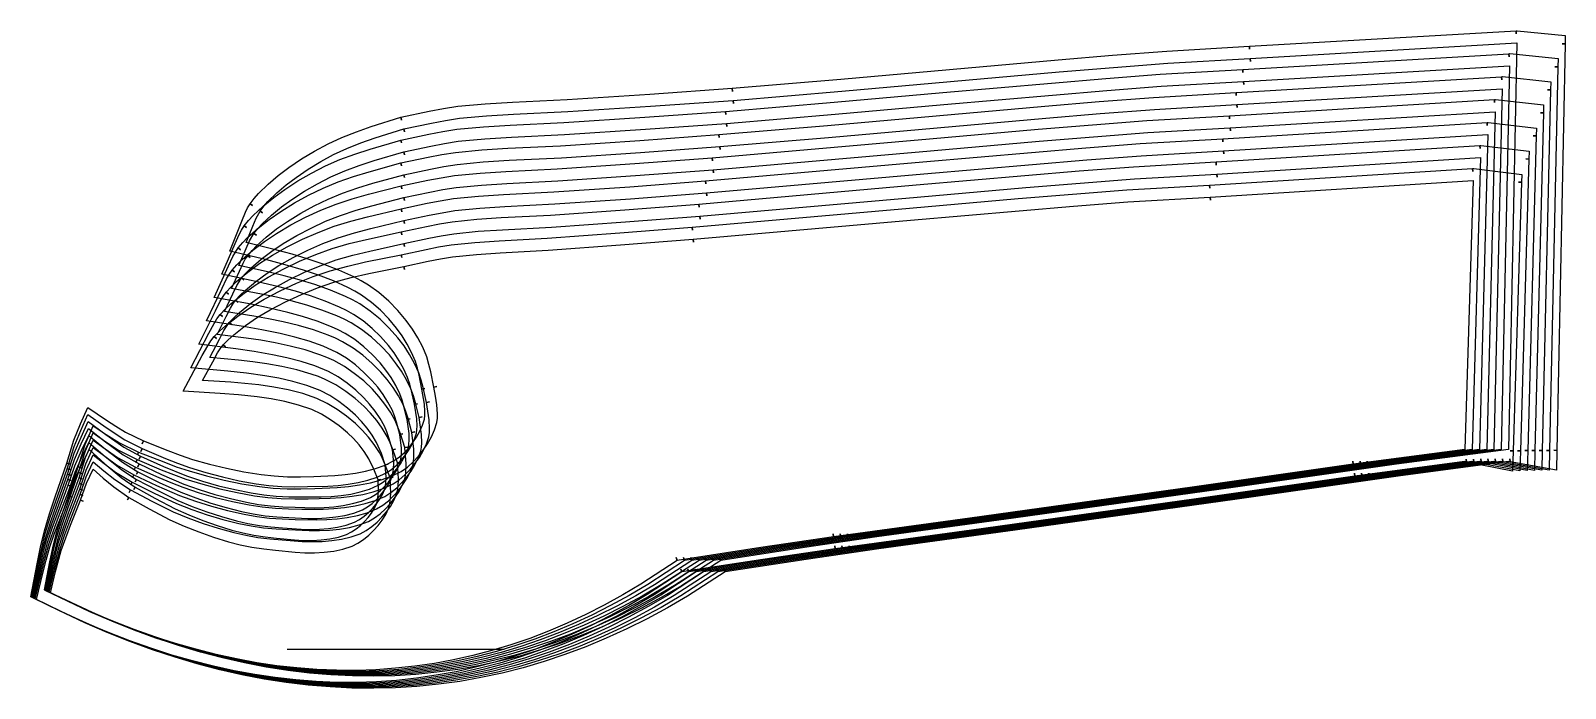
# Model space of a CAD drawing. Header units: inches. Extents: x 0 to 50, y 0 to 21.4.
import ezdxf

# ---------------------------------------------------------------- set-up
doc = ezdxf.new("R2010")
doc.units = ezdxf.units.IN

msp = doc.modelspace()

# ---------------------------------------------------------------- linework, layer by layer
at = {"layer": 'T001L001'}
for points in [[(0, 2.983), (0.209, 4.059), (0.321, 4.595), (0.448, 5.127), (0.615, 5.683), (0.797, 6.235), (1.177, 7.333), (1.27, 7.302), (1.177, 7.333), (1.406, 8.081), (1.626, 8.616), (1.859, 9.146), (2.468, 8.737), (2.775, 8.536), (3.088, 8.346), (3.673, 8.058), (3.633, 7.968), (3.673, 8.058), (4.468, 7.745), (4.868, 7.596), (5.273, 7.459), (5.824, 7.303), (6.38, 7.168), (6.941, 7.056), (7.506, 6.966), (7.934, 6.919), (8.363, 6.892), (8.792, 6.89), (9.222, 6.905), (9.906, 6.934), (10.246, 6.965), (10.584, 7.012), (10.912, 7.076), (11.234, 7.163), (11.547, 7.275), (11.845, 7.419), (12.018, 7.542), (12.177, 7.684), (12.322, 7.84), (12.454, 8.009), (12.574, 8.187), (12.678, 8.374), (12.764, 8.57), (12.827, 8.773), (12.842, 8.893), (12.845, 9.014), (12.827, 9.257), (12.741, 9.748), (12.838, 9.765), (12.741, 9.748), (12.653, 10.205), (12.6, 10.431), (12.534, 10.652), (12.412, 10.94), (12.267, 11.217), (12.105, 11.484), (11.923, 11.738), (11.67, 12.038), (11.395, 12.317), (11.1, 12.575), (10.783, 12.806), (10.561, 12.937), (10.332, 13.056), (9.861, 13.271), (9.377, 13.458), (8.884, 13.623), (8.29, 13.798), (7.69, 13.957), (6.483, 14.248), (6.877, 15.22), (6.999, 15.512), (7.068, 15.653), (7.149, 15.787), (7.23, 15.731), (7.149, 15.787), (7.283, 15.957), (7.427, 16.119), (7.736, 16.423), (8.066, 16.706), (8.413, 16.968), (8.825, 17.246), (9.251, 17.503), (9.689, 17.738), (10.139, 17.95), (10.61, 18.135), (11.089, 18.302), (12.055, 18.611), (12.08, 18.516), (12.055, 18.611), (12.985, 18.803), (13.451, 18.892), (13.919, 18.966), (14.807, 19.048), (15.697, 19.102), (17.48, 19.185), (20.169, 19.359), (22.857, 19.549), (22.864, 19.45), (22.857, 19.549), (26.397, 19.85), (29.937, 20.163), (33.476, 20.474), (35.247, 20.624), (37.018, 20.761), (39.709, 20.918), (39.714, 20.82), (39.709, 20.918), (48.396, 21.424), (48.402, 21.325), (48.396, 21.424), (48.428, 21.426), (49.999, 21.269), (49.994, 20.998), (49.895, 21), (49.994, 20.998), (49.72, 7.752), (49.622, 7.754), (49.72, 7.752), (49.707, 7.111), (48.2, 7.376), (48.187, 7.473), (48.2, 7.376), (48.137, 7.387), (44.558, 6.91), (44.544, 7.008), (44.558, 6.91), (39.31, 6.163), (32.071, 5.154), (27.628, 4.548), (27.614, 4.646), (27.628, 4.548), (25.266, 4.198), (22.628, 3.792), (22.593, 3.884), (22.628, 3.792), (21.404, 3.003), (20.75, 2.624), (20.085, 2.265), (19.424, 1.936), (18.752, 1.63), (18.083, 1.353), (17.405, 1.099), (16.729, 0.873), (16.044, 0.672), (15.36, 0.498), (14.67, 0.349), (13.978, 0.227), (13.282, 0.131), (12.582, 0.061), (11.881, 0.017), (11.175, 0), (10.468, 0.008), (9.755, 0.043), (9.044, 0.103), (8.324, 0.191), (7.608, 0.303), (6.882, 0.443), (6.161, 0.606), (5.428, 0.799), (4.703, 1.014), (3.965, 1.258), (3.234, 1.525), (2.49, 1.821), (1.755, 2.139), (0.874, 2.555), (0, 2.983)], [(0.445, 3.206), (0.624, 4.118), (0.721, 4.573), (0.829, 5.024), (0.995, 5.576), (1.175, 6.123), (1.552, 7.213), (1.646, 7.183), (1.552, 7.213), (1.776, 7.945), (2.036, 8.556), (2.461, 8.273), (2.894, 8.003), (3.516, 7.696), (3.476, 7.606), (3.516, 7.696), (4.334, 7.374), (4.745, 7.221), (5.161, 7.081), (5.727, 6.92), (6.299, 6.782), (6.876, 6.666), (7.456, 6.574), (7.904, 6.525), (8.354, 6.497), (8.803, 6.494), (9.253, 6.51), (9.988, 6.541), (10.354, 6.574), (10.717, 6.625), (11.07, 6.694), (11.416, 6.788), (11.752, 6.908), (12.072, 7.063), (12.277, 7.207), (12.465, 7.375), (12.636, 7.56), (12.792, 7.759), (12.933, 7.969), (13.056, 8.19), (13.158, 8.421), (13.232, 8.661), (13.25, 8.802), (13.253, 8.945), (13.232, 9.231), (13.188, 9.521), (13.131, 9.809), (13.228, 9.828), (13.131, 9.809), (13.035, 10.308), (12.977, 10.554), (12.905, 10.796), (12.771, 11.111), (12.613, 11.414), (12.435, 11.706), (12.236, 11.984), (11.962, 12.309), (11.665, 12.611), (11.345, 12.891), (11.002, 13.14), (10.769, 13.277), (10.529, 13.403), (10.036, 13.627), (9.529, 13.823), (9.013, 13.996), (8.519, 14.143), (8.022, 14.277), (7.019, 14.522), (7.237, 15.061), (7.342, 15.313), (7.472, 15.55), (7.554, 15.496), (7.472, 15.55), (7.595, 15.709), (7.73, 15.858), (8.018, 16.141), (8.325, 16.405), (8.648, 16.648), (9.043, 16.915), (9.451, 17.161), (9.871, 17.387), (10.302, 17.59), (10.758, 17.769), (11.221, 17.93), (12.157, 18.23), (12.181, 18.135), (12.157, 18.23), (13.06, 18.416), (13.513, 18.503), (13.968, 18.575), (14.85, 18.656), (15.734, 18.71), (17.505, 18.793), (20.197, 18.966), (22.887, 19.156), (22.894, 19.058), (22.887, 19.156), (26.427, 19.457), (29.966, 19.77), (33.505, 20.082), (35.275, 20.231), (37.046, 20.368), (39.732, 20.525), (39.737, 20.427), (39.732, 20.525), (48.419, 21.031), (48.146, 7.785), (44.504, 7.3), (44.491, 7.398), (44.504, 7.3), (39.255, 6.553), (32.017, 5.544), (27.572, 4.938), (27.558, 5.035), (27.572, 4.938), (25.207, 4.587), (22.485, 4.169), (22.45, 4.261), (22.485, 4.169), (21.201, 3.341), (20.558, 2.967), (19.904, 2.615), (19.255, 2.292), (18.595, 1.991), (17.939, 1.719), (17.274, 1.47), (16.611, 1.249), (15.94, 1.052), (15.27, 0.881), (14.594, 0.736), (13.916, 0.616), (13.235, 0.522), (12.551, 0.454), (11.864, 0.41), (11.172, 0.394), (10.48, 0.402), (9.781, 0.436), (9.084, 0.495), (8.378, 0.581), (7.675, 0.691), (6.962, 0.828), (6.254, 0.989), (5.534, 1.178), (4.82, 1.39), (4.094, 1.63), (3.374, 1.893), (2.641, 2.185), (1.916, 2.498), (0.445, 3.206)], [(0.028, 2.97), (0.237, 4.009), (0.349, 4.527), (0.475, 5.041), (0.639, 5.574), (0.817, 6.102), (1.189, 7.155), (1.282, 7.124), (1.189, 7.155), (1.413, 7.873), (1.633, 8.398), (1.866, 8.918), (2.459, 8.5), (3.064, 8.101), (3.628, 7.808), (3.586, 7.719), (3.628, 7.808), (4.397, 7.486), (4.785, 7.333), (5.177, 7.192), (5.711, 7.028), (6.252, 6.885), (6.797, 6.764), (7.346, 6.665), (7.762, 6.61), (8.18, 6.576), (8.599, 6.565), (9.018, 6.57), (9.685, 6.584), (10.017, 6.608), (10.348, 6.647), (10.669, 6.703), (10.985, 6.781), (11.292, 6.884), (11.585, 7.018), (11.756, 7.134), (11.914, 7.268), (12.058, 7.418), (12.189, 7.579), (12.309, 7.75), (12.415, 7.93), (12.502, 8.118), (12.567, 8.315), (12.585, 8.43), (12.59, 8.546), (12.577, 8.78), (12.505, 9.254), (12.601, 9.272), (12.505, 9.254), (12.408, 9.695), (12.351, 9.912), (12.28, 10.125), (12.154, 10.403), (12.005, 10.67), (11.839, 10.926), (11.654, 11.17), (11.399, 11.457), (11.123, 11.723), (10.827, 11.968), (10.512, 12.184), (10.291, 12.307), (10.063, 12.418), (9.597, 12.615), (9.118, 12.786), (8.632, 12.934), (8.037, 13.092), (7.438, 13.235), (6.232, 13.491), (6.663, 14.491), (6.794, 14.788), (6.868, 14.931), (6.954, 15.067), (7.034, 15.009), (6.954, 15.067), (7.095, 15.239), (7.247, 15.402), (7.571, 15.708), (7.917, 15.992), (8.28, 16.253), (8.709, 16.531), (9.153, 16.786), (9.609, 17.018), (10.077, 17.226), (10.565, 17.406), (11.06, 17.567), (12.059, 17.864), (12.083, 17.769), (12.059, 17.864), (12.968, 18.053), (13.424, 18.14), (13.882, 18.213), (14.751, 18.294), (15.624, 18.349), (17.371, 18.432), (20.006, 18.606), (22.64, 18.795), (22.647, 18.696), (22.64, 18.795), (26.18, 19.095), (29.72, 19.41), (33.259, 19.721), (35.03, 19.87), (36.801, 20.007), (39.492, 20.164), (39.497, 20.066), (39.492, 20.164), (48.16, 20.676), (48.166, 20.577), (48.16, 20.676), (48.192, 20.678), (49.763, 20.516), (49.758, 20.248), (49.659, 20.25), (49.758, 20.248), (49.484, 7.75), (49.385, 7.753), (49.484, 7.75), (49.47, 7.108), (47.964, 7.375), (47.951, 7.473), (47.964, 7.375), (47.901, 7.387), (44.322, 6.91), (44.308, 7.008), (44.322, 6.91), (39.074, 6.163), (31.835, 5.154), (27.392, 4.548), (27.378, 4.646), (27.392, 4.548), (25.03, 4.198), (22.392, 3.792), (22.357, 3.884), (22.392, 3.792), (21.184, 3.012), (20.539, 2.636), (19.882, 2.281), (19.229, 1.955), (18.566, 1.652), (17.905, 1.377), (17.235, 1.125), (16.567, 0.902), (15.891, 0.702), (15.215, 0.529), (14.533, 0.381), (13.849, 0.26), (13.162, 0.164), (12.471, 0.094), (11.778, 0.05), (11.08, 0.032), (10.381, 0.039), (9.677, 0.073), (8.974, 0.132), (8.262, 0.217), (7.554, 0.327), (6.837, 0.464), (6.124, 0.625), (5.4, 0.815), (4.683, 1.026), (3.953, 1.267), (3.231, 1.529), (2.495, 1.822), (1.768, 2.134), (0.895, 2.546), (0.028, 2.97)], [(0.475, 3.192), (0.653, 4.067), (0.748, 4.503), (0.855, 4.936), (1.018, 5.465), (1.195, 5.989), (1.563, 7.033), (1.656, 7.002), (1.563, 7.033), (1.783, 7.735), (2.036, 8.32), (2.445, 8.035), (2.862, 7.762), (3.464, 7.45), (3.422, 7.361), (3.464, 7.45), (4.255, 7.119), (4.654, 6.961), (5.057, 6.816), (5.606, 6.647), (6.162, 6.501), (6.723, 6.376), (7.288, 6.274), (7.724, 6.217), (8.163, 6.18), (8.602, 6.169), (9.041, 6.175), (9.759, 6.19), (10.117, 6.215), (10.473, 6.257), (10.818, 6.317), (11.159, 6.402), (11.489, 6.512), (11.805, 6.657), (12.008, 6.794), (12.195, 6.954), (12.366, 7.131), (12.521, 7.322), (12.664, 7.524), (12.789, 7.737), (12.893, 7.961), (12.97, 8.194), (12.991, 8.331), (12.997, 8.47), (12.981, 8.75), (12.944, 9.034), (12.895, 9.317), (12.992, 9.336), (12.895, 9.317), (12.788, 9.803), (12.725, 10.043), (12.647, 10.278), (12.508, 10.583), (12.345, 10.876), (12.163, 11.157), (11.961, 11.424), (11.684, 11.735), (11.384, 12.024), (11.064, 12.289), (10.722, 12.525), (10.49, 12.653), (10.252, 12.769), (9.763, 12.976), (9.261, 13.155), (8.75, 13.311), (8.263, 13.442), (7.771, 13.56), (6.783, 13.774), (7.02, 14.325), (7.133, 14.582), (7.272, 14.823), (7.353, 14.767), (7.272, 14.823), (7.403, 14.984), (7.545, 15.135), (7.847, 15.42), (8.169, 15.685), (8.508, 15.929), (8.92, 16.195), (9.346, 16.44), (9.784, 16.663), (10.232, 16.863), (10.706, 17.037), (11.186, 17.194), (12.157, 17.482), (12.181, 17.386), (12.157, 17.482), (13.042, 17.666), (13.485, 17.751), (13.931, 17.822), (14.795, 17.902), (15.662, 17.956), (17.397, 18.04), (20.034, 18.213), (22.67, 18.402), (22.677, 18.304), (22.67, 18.402), (26.21, 18.703), (29.749, 19.017), (33.288, 19.328), (35.058, 19.478), (36.829, 19.614), (39.515, 19.771), (39.521, 19.673), (39.515, 19.771), (48.183, 20.283), (47.909, 7.785), (44.268, 7.3), (44.254, 7.398), (44.268, 7.3), (39.019, 6.553), (31.781, 5.544), (27.336, 4.938), (27.322, 5.035), (27.336, 4.938), (24.971, 4.587), (22.249, 4.169), (22.214, 4.261), (22.249, 4.169), (20.981, 3.349), (20.347, 2.98), (19.701, 2.63), (19.06, 2.311), (18.409, 2.013), (17.761, 1.744), (17.104, 1.497), (16.449, 1.277), (15.786, 1.082), (15.124, 0.913), (14.457, 0.768), (13.788, 0.649), (13.115, 0.555), (12.438, 0.487), (11.76, 0.443), (11.076, 0.426), (10.393, 0.433), (9.702, 0.466), (9.013, 0.523), (8.316, 0.607), (7.621, 0.715), (6.917, 0.85), (6.217, 1.008), (5.505, 1.194), (4.8, 1.402), (4.082, 1.639), (3.371, 1.898), (2.646, 2.186), (1.929, 2.494), (0.475, 3.192)], [(0.057, 2.955), (0.266, 3.958), (0.377, 4.458), (0.502, 4.954), (0.663, 5.465), (0.837, 5.97), (1.201, 6.977), (1.294, 6.946), (1.201, 6.977), (1.421, 7.665), (1.64, 8.18), (1.873, 8.689), (2.451, 8.264), (3.04, 7.856), (3.583, 7.559), (3.539, 7.47), (3.583, 7.559), (4.327, 7.228), (5.081, 6.924), (5.599, 6.753), (6.123, 6.602), (6.652, 6.472), (7.186, 6.364), (7.591, 6.302), (7.998, 6.259), (8.406, 6.239), (8.815, 6.236), (9.465, 6.235), (9.789, 6.251), (10.112, 6.281), (10.426, 6.33), (10.736, 6.399), (11.037, 6.492), (11.326, 6.617), (11.495, 6.726), (11.65, 6.853), (11.794, 6.996), (11.925, 7.15), (12.045, 7.313), (12.151, 7.485), (12.241, 7.667), (12.308, 7.857), (12.334, 8.078), (12.327, 8.304), (12.268, 8.761), (12.364, 8.779), (12.268, 8.761), (12.162, 9.184), (12.101, 9.392), (12.027, 9.596), (11.896, 9.865), (11.743, 10.122), (11.573, 10.369), (11.386, 10.602), (11.129, 10.875), (10.851, 11.129), (10.556, 11.36), (10.241, 11.563), (10.021, 11.677), (9.796, 11.78), (9.334, 11.96), (8.86, 12.115), (8.379, 12.246), (7.784, 12.387), (7.185, 12.511), (5.981, 12.732), (6.448, 13.762), (6.589, 14.064), (6.668, 14.209), (6.759, 14.346), (6.837, 14.287), (6.759, 14.346), (6.907, 14.52), (7.067, 14.685), (7.406, 14.992), (7.767, 15.277), (8.146, 15.539), (8.593, 15.815), (9.055, 16.068), (9.529, 16.298), (10.014, 16.502), (10.519, 16.677), (11.03, 16.832), (12.062, 17.117), (12.086, 17.021), (12.062, 17.117), (12.951, 17.302), (13.397, 17.388), (13.844, 17.46), (14.696, 17.541), (15.551, 17.595), (17.262, 17.679), (19.843, 17.853), (22.422, 18.041), (22.43, 17.943), (22.422, 18.041), (25.963, 18.342), (29.503, 18.657), (33.042, 18.968), (34.813, 19.117), (36.584, 19.253), (39.274, 19.41), (39.28, 19.312), (39.274, 19.41), (47.923, 19.928), (47.929, 19.829), (47.923, 19.928), (47.956, 19.93), (49.527, 19.762), (49.521, 19.498), (49.423, 19.5), (49.521, 19.498), (49.248, 7.748), (49.149, 7.75), (49.248, 7.748), (49.232, 7.103), (47.728, 7.375), (47.715, 7.472), (47.728, 7.375), (47.664, 7.386), (44.085, 6.91), (44.072, 7.008), (44.085, 6.91), (38.838, 6.163), (31.599, 5.154), (27.155, 4.548), (27.141, 4.646), (27.155, 4.548), (24.793, 4.198), (22.156, 3.793), (22.121, 3.884), (22.156, 3.793), (20.965, 3.02), (20.328, 2.648), (19.68, 2.297), (19.035, 1.974), (18.38, 1.674), (17.727, 1.402), (17.066, 1.152), (16.406, 0.93), (15.738, 0.732), (15.07, 0.56), (14.396, 0.413), (13.721, 0.293), (13.042, 0.197), (12.359, 0.127), (11.675, 0.082), (10.985, 0.064), (10.295, 0.07), (9.599, 0.102), (8.904, 0.16), (8.201, 0.244), (7.501, 0.351), (6.792, 0.486), (6.088, 0.644), (5.373, 0.83), (4.664, 1.038), (3.943, 1.276), (3.229, 1.534), (2.502, 1.822), (1.783, 2.13), (0.917, 2.537), (0.057, 2.955)], [(0.506, 3.177), (0.683, 4.015), (0.882, 4.847), (1.041, 5.353), (1.214, 5.854), (1.574, 6.853), (1.667, 6.821), (1.574, 6.853), (1.79, 7.525), (2.036, 8.083), (2.43, 7.797), (2.831, 7.522), (3.411, 7.204), (3.368, 7.116), (3.411, 7.204), (4.177, 6.864), (4.563, 6.701), (4.953, 6.55), (5.486, 6.374), (6.026, 6.219), (6.57, 6.085), (7.12, 5.974), (7.544, 5.909), (7.972, 5.864), (8.4, 5.843), (8.829, 5.84), (9.531, 5.839), (9.88, 5.856), (10.229, 5.889), (10.567, 5.941), (10.901, 6.016), (11.226, 6.116), (11.538, 6.251), (11.739, 6.381), (11.925, 6.533), (12.096, 6.702), (12.251, 6.885), (12.395, 7.08), (12.521, 7.285), (12.628, 7.501), (12.708, 7.727), (12.731, 7.861), (12.74, 7.996), (12.731, 8.27), (12.659, 8.825), (12.755, 8.843), (12.659, 8.825), (12.54, 9.298), (12.472, 9.532), (12.39, 9.76), (12.245, 10.055), (12.078, 10.338), (11.891, 10.608), (11.686, 10.864), (11.406, 11.162), (11.104, 11.437), (10.783, 11.688), (10.441, 11.909), (10.21, 12.029), (9.974, 12.136), (9.489, 12.325), (8.992, 12.487), (8.487, 12.626), (8.006, 12.741), (7.521, 12.844), (6.547, 13.026), (6.802, 13.588), (6.924, 13.85), (6.993, 13.977), (7.072, 14.096), (7.15, 14.037), (7.072, 14.096), (7.211, 14.259), (7.359, 14.412), (7.677, 14.7), (8.014, 14.966), (8.367, 15.21), (8.797, 15.476), (9.24, 15.719), (9.696, 15.939), (10.162, 16.136), (10.654, 16.306), (11.152, 16.457), (12.157, 16.734), (12.18, 16.638), (12.157, 16.734), (13.023, 16.915), (13.458, 16.999), (13.894, 17.069), (14.74, 17.149), (15.589, 17.203), (17.289, 17.287), (19.871, 17.461), (22.453, 17.648), (22.461, 17.55), (22.453, 17.648), (25.993, 17.95), (29.532, 18.265), (33.071, 18.575), (34.841, 18.724), (36.612, 18.861), (39.298, 19.017), (39.304, 18.919), (39.298, 19.017), (47.947, 19.535), (47.673, 7.785), (44.032, 7.3), (44.018, 7.398), (44.032, 7.3), (38.783, 6.553), (31.545, 5.544), (27.1, 4.938), (27.086, 5.035), (27.1, 4.938), (24.735, 4.587), (22.012, 4.169), (21.977, 4.261), (22.012, 4.169), (20.761, 3.357), (20.135, 2.992), (19.498, 2.646), (18.865, 2.33), (18.222, 2.035), (17.582, 1.768), (16.934, 1.523), (16.287, 1.306), (15.633, 1.111), (14.979, 0.944), (14.32, 0.8), (13.659, 0.682), (12.994, 0.588), (12.326, 0.52), (11.656, 0.476), (10.981, 0.458), (10.306, 0.464), (9.624, 0.496), (8.943, 0.552), (8.254, 0.634), (7.568, 0.74), (6.872, 0.872), (6.181, 1.027), (5.478, 1.21), (4.781, 1.415), (4.071, 1.648), (3.368, 1.902), (2.652, 2.186), (1.943, 2.49), (0.506, 3.177)], [(0.087, 2.941), (0.296, 3.908), (0.407, 4.389), (0.531, 4.868), (0.688, 5.355), (0.858, 5.838), (1.213, 6.8), (1.306, 6.767), (1.213, 6.8), (1.429, 7.457), (1.648, 7.962), (1.881, 8.462), (2.442, 8.028), (3.016, 7.61), (3.539, 7.309), (3.493, 7.221), (3.539, 7.309), (4.257, 6.969), (4.986, 6.656), (5.487, 6.477), (5.995, 6.318), (6.509, 6.179), (7.027, 6.062), (7.42, 5.992), (7.816, 5.941), (8.213, 5.913), (8.612, 5.901), (9.246, 5.885), (9.562, 5.894), (9.877, 5.916), (10.184, 5.956), (10.487, 6.017), (10.783, 6.101), (11.067, 6.216), (11.233, 6.318), (11.388, 6.439), (11.53, 6.574), (11.661, 6.72), (11.782, 6.876), (11.889, 7.041), (11.979, 7.216), (12.049, 7.399), (12.079, 7.611), (12.077, 7.827), (12.03, 8.267), (12.127, 8.286), (12.03, 8.267), (11.916, 8.673), (11.851, 8.873), (11.775, 9.068), (11.638, 9.327), (11.482, 9.575), (11.309, 9.811), (11.119, 10.034), (10.859, 10.294), (10.58, 10.534), (10.284, 10.752), (9.97, 10.942), (9.528, 11.142), (9.07, 11.305), (8.602, 11.443), (8.128, 11.558), (7.532, 11.681), (6.933, 11.787), (5.728, 11.972), (6.234, 13.032), (6.384, 13.339), (6.467, 13.486), (6.563, 13.626), (6.641, 13.565), (6.563, 13.626), (6.72, 13.801), (6.886, 13.967), (7.241, 14.276), (7.618, 14.562), (8.011, 14.823), (8.477, 15.099), (8.956, 15.35), (9.448, 15.577), (9.951, 15.778), (10.473, 15.948), (11.001, 16.097), (12.066, 16.369), (12.088, 16.274), (12.066, 16.369), (12.934, 16.552), (13.369, 16.637), (13.807, 16.707), (14.641, 16.787), (15.478, 16.842), (17.154, 16.926), (19.68, 17.1), (22.205, 17.287), (22.213, 17.189), (22.205, 17.287), (29.285, 17.904), (32.825, 18.214), (34.596, 18.363), (36.367, 18.499), (39.058, 18.656), (39.063, 18.558), (39.058, 18.656), (47.687, 19.18), (47.693, 19.081), (47.687, 19.18), (47.72, 19.182), (49.292, 19.008), (49.285, 18.748), (49.187, 18.75), (49.285, 18.748), (49.011, 7.746), (48.913, 7.748), (49.011, 7.746), (48.995, 7.098), (47.492, 7.375), (47.479, 7.472), (47.492, 7.375), (47.427, 7.386), (43.849, 6.91), (43.836, 7.008), (43.849, 6.91), (38.602, 6.163), (31.362, 5.154), (26.919, 4.548), (26.905, 4.646), (26.919, 4.548), (24.557, 4.198), (21.92, 3.793), (21.885, 3.884), (21.92, 3.793), (20.746, 3.029), (20.117, 2.661), (19.477, 2.313), (18.841, 1.993), (18.194, 1.696), (17.55, 1.426), (16.897, 1.179), (16.245, 0.958), (15.586, 0.762), (14.926, 0.591), (14.261, 0.445), (13.594, 0.325), (12.923, 0.23), (12.249, 0.16), (11.572, 0.115), (10.891, 0.096), (10.21, 0.101), (9.522, 0.132), (8.835, 0.188), (8.141, 0.27), (7.45, 0.375), (6.749, 0.508), (6.053, 0.663), (5.346, 0.846), (4.646, 1.05), (3.933, 1.284), (3.228, 1.538), (2.509, 1.821), (1.799, 2.125), (0.94, 2.527), (0.087, 2.941)], [(0.538, 3.162), (0.713, 3.962), (0.909, 4.757), (1.065, 5.24), (1.234, 5.719), (1.586, 6.673), (1.679, 6.64), (1.586, 6.673), (1.796, 7.314), (2.036, 7.847), (2.414, 7.559), (2.799, 7.281), (3.359, 6.958), (3.313, 6.871), (3.359, 6.958), (4.099, 6.608), (4.849, 6.285), (5.366, 6.101), (5.889, 5.938), (6.417, 5.795), (6.952, 5.674), (7.365, 5.601), (7.781, 5.547), (8.198, 5.517), (8.617, 5.504), (9.302, 5.488), (9.644, 5.497), (9.984, 5.521), (10.316, 5.564), (10.644, 5.63), (10.964, 5.721), (11.271, 5.845), (11.47, 5.967), (11.655, 6.111), (11.825, 6.273), (11.981, 6.449), (12.126, 6.635), (12.254, 6.833), (12.362, 7.041), (12.446, 7.26), (12.471, 7.39), (12.483, 7.522), (12.48, 7.789), (12.423, 8.333), (12.519, 8.351), (12.423, 8.333), (12.293, 8.794), (12.22, 9.02), (12.132, 9.242), (11.982, 9.527), (11.81, 9.8), (11.619, 10.06), (11.411, 10.305), (11.128, 10.588), (10.824, 10.849), (10.502, 11.087), (10.161, 11.294), (9.931, 11.404), (9.696, 11.503), (9.215, 11.675), (8.723, 11.819), (8.225, 11.941), (7.749, 12.04), (7.271, 12.127), (6.31, 12.278), (6.584, 12.852), (6.715, 13.119), (6.788, 13.248), (6.871, 13.369), (6.949, 13.309), (6.871, 13.369), (7.018, 13.534), (7.174, 13.689), (7.506, 13.979), (7.858, 14.246), (8.227, 14.491), (8.675, 14.756), (9.135, 14.997), (9.609, 15.216), (10.092, 15.409), (10.601, 15.574), (11.117, 15.721), (12.157, 15.986), (12.179, 15.89), (12.157, 15.986), (13.005, 16.164), (13.43, 16.247), (13.857, 16.316), (14.686, 16.396), (15.517, 16.449), (17.18, 16.534), (19.709, 16.708), (22.236, 16.894), (22.244, 16.796), (22.236, 16.894), (29.315, 17.512), (32.854, 17.822), (34.624, 17.971), (36.396, 18.107), (39.081, 18.263), (39.087, 18.165), (39.081, 18.263), (47.711, 18.787), (47.437, 7.785), (43.796, 7.3), (43.782, 7.398), (43.796, 7.3), (38.547, 6.553), (31.309, 5.544), (26.864, 4.938), (26.85, 5.035), (26.864, 4.938), (24.498, 4.587), (21.776, 4.169), (21.741, 4.261), (21.776, 4.169), (20.542, 3.366), (19.924, 3.004), (19.295, 2.662), (18.67, 2.349), (18.036, 2.056), (17.404, 1.792), (16.764, 1.549), (16.126, 1.334), (15.48, 1.141), (14.835, 0.975), (14.184, 0.832), (13.531, 0.714), (12.875, 0.621), (12.215, 0.553), (11.554, 0.509), (10.887, 0.49), (10.22, 0.495), (9.547, 0.526), (8.874, 0.58), (8.193, 0.66), (7.516, 0.764), (6.828, 0.893), (6.145, 1.046), (5.451, 1.226), (4.762, 1.427), (4.061, 1.656), (3.367, 1.906), (2.659, 2.186), (1.959, 2.485), (0.538, 3.162)], [(0.119, 2.925), (0.327, 3.856), (0.437, 4.32), (0.56, 4.78), (0.714, 5.245), (0.88, 5.706), (1.226, 6.622), (1.318, 6.589), (1.226, 6.622), (1.437, 7.249), (1.656, 7.744), (1.889, 8.234), (2.434, 7.791), (2.992, 7.365), (3.495, 7.058), (3.447, 6.972), (3.495, 7.058), (4.187, 6.71), (4.891, 6.387), (5.376, 6.201), (5.868, 6.034), (6.365, 5.887), (6.868, 5.76), (7.25, 5.683), (7.634, 5.624), (8.021, 5.587), (8.409, 5.566), (9.026, 5.536), (9.335, 5.536), (9.642, 5.551), (9.942, 5.583), (10.239, 5.635), (10.529, 5.71), (10.809, 5.815), (10.973, 5.91), (11.126, 6.024), (11.267, 6.152), (11.398, 6.291), (11.518, 6.44), (11.626, 6.598), (11.719, 6.765), (11.791, 6.941), (11.824, 7.143), (11.827, 7.351), (11.793, 7.774), (11.889, 7.793), (11.793, 7.774), (11.671, 8.162), (11.602, 8.353), (11.523, 8.539), (11.381, 8.789), (11.221, 9.027), (11.044, 9.253), (10.852, 9.465), (10.59, 9.713), (10.31, 9.939), (10.013, 10.144), (9.7, 10.321), (9.261, 10.504), (8.808, 10.651), (8.345, 10.772), (7.877, 10.87), (7.279, 10.974), (6.679, 11.062), (5.474, 11.21), (6.019, 12.302), (6.178, 12.613), (6.267, 12.763), (6.368, 12.904), (6.444, 12.842), (6.368, 12.904), (6.531, 13.082), (6.706, 13.249), (7.076, 13.56), (7.468, 13.847), (7.877, 14.108), (8.36, 14.383), (8.857, 14.632), (9.367, 14.856), (9.888, 15.054), (10.426, 15.218), (10.971, 15.362), (12.069, 15.622), (12.091, 15.526), (12.069, 15.622), (12.917, 15.802), (13.342, 15.885), (13.77, 15.955), (14.586, 16.034), (15.405, 16.088), (17.045, 16.173), (19.517, 16.342), (21.988, 16.533), (21.996, 16.435), (21.988, 16.533), (29.068, 17.152), (32.608, 17.461), (34.379, 17.61), (36.15, 17.746), (38.841, 17.902), (38.846, 17.804), (38.841, 17.902), (47.45, 18.432), (47.456, 18.333), (47.45, 18.432), (47.485, 18.434), (49.056, 18.253), (49.049, 17.997), (48.95, 17.999), (49.049, 17.997), (48.775, 7.743), (48.677, 7.745), (48.775, 7.743), (48.758, 7.092), (47.255, 7.374), (47.242, 7.472), (47.255, 7.374), (47.19, 7.386), (43.613, 6.91), (43.6, 7.008), (43.613, 6.91), (38.365, 6.163), (31.126, 5.154), (26.683, 4.548), (26.669, 4.646), (26.683, 4.548), (24.321, 4.198), (21.684, 3.793), (21.649, 3.884), (21.684, 3.793), (20.527, 3.038), (19.906, 2.673), (19.275, 2.329), (18.647, 2.013), (18.008, 1.717), (17.373, 1.45), (16.728, 1.205), (16.084, 0.987), (15.433, 0.792), (14.782, 0.623), (14.126, 0.477), (13.467, 0.358), (12.805, 0.263), (12.139, 0.193), (11.471, 0.148), (10.798, 0.128), (10.125, 0.132), (9.446, 0.162), (8.768, 0.216), (8.082, 0.296), (7.399, 0.399), (6.707, 0.529), (6.019, 0.681), (5.321, 0.861), (4.629, 1.062), (3.925, 1.291), (3.228, 1.541), (2.518, 1.82), (1.816, 2.119), (0.965, 2.516), (0.119, 2.925)], [(0.572, 3.146), (0.745, 3.909), (0.938, 4.667), (1.09, 5.128), (1.255, 5.584), (1.597, 6.492), (1.69, 6.459), (1.597, 6.492), (1.803, 7.103), (2.036, 7.611), (2.398, 7.32), (2.768, 7.04), (3.306, 6.712), (3.259, 6.626), (3.306, 6.712), (4.02, 6.353), (4.746, 6.02), (5.245, 5.828), (5.752, 5.657), (6.265, 5.505), (6.783, 5.374), (7.185, 5.293), (7.589, 5.231), (7.996, 5.192), (8.405, 5.169), (9.073, 5.137), (9.407, 5.138), (9.74, 5.154), (10.065, 5.188), (10.387, 5.244), (10.701, 5.325), (11.003, 5.44), (11.201, 5.554), (11.384, 5.69), (11.555, 5.844), (11.711, 6.012), (11.857, 6.19), (11.986, 6.38), (12.097, 6.581), (12.184, 6.793), (12.212, 6.919), (12.227, 7.048), (12.23, 7.309), (12.186, 7.841), (12.283, 7.86), (12.186, 7.841), (12.046, 8.289), (11.967, 8.509), (11.875, 8.724), (11.719, 8.999), (11.542, 9.261), (11.347, 9.511), (11.135, 9.745), (10.85, 10.015), (10.544, 10.262), (10.221, 10.485), (9.88, 10.678), (9.651, 10.78), (9.418, 10.87), (8.941, 11.024), (8.455, 11.151), (7.962, 11.256), (7.493, 11.339), (7.021, 11.41), (6.074, 11.53), (6.366, 12.115), (6.505, 12.388), (6.583, 12.519), (6.671, 12.643), (6.748, 12.581), (6.671, 12.643), (6.825, 12.809), (6.988, 12.966), (7.335, 13.258), (7.703, 13.526), (8.086, 13.771), (8.552, 14.036), (9.03, 14.276), (9.521, 14.492), (10.022, 14.682), (10.549, 14.843), (11.082, 14.984), (12.157, 15.238), (12.178, 15.142), (12.157, 15.238), (12.986, 15.414), (13.403, 15.495), (13.821, 15.563), (14.631, 15.642), (15.444, 15.696), (17.072, 15.781), (19.546, 15.95), (22.019, 16.14), (22.027, 16.042), (22.019, 16.14), (29.098, 16.759), (32.637, 17.069), (34.407, 17.217), (36.179, 17.353), (38.864, 17.509), (38.87, 17.411), (38.864, 17.509), (47.475, 18.039), (47.201, 7.785), (43.559, 7.3), (43.546, 7.398), (43.559, 7.3), (38.311, 6.553), (31.072, 5.544), (26.627, 4.938), (26.614, 5.035), (26.627, 4.938), (24.262, 4.587), (21.54, 4.169), (21.505, 4.261), (21.54, 4.169), (20.322, 3.374), (19.713, 3.016), (19.092, 2.677), (18.476, 2.367), (17.85, 2.078), (17.226, 1.816), (16.595, 1.576), (15.965, 1.362), (15.327, 1.171), (14.69, 1.006), (14.048, 0.864), (13.404, 0.747), (12.756, 0.654), (12.105, 0.585), (11.452, 0.541), (10.793, 0.521), (10.135, 0.526), (9.47, 0.555), (8.806, 0.608), (8.134, 0.686), (7.465, 0.787), (6.785, 0.915), (6.111, 1.064), (5.425, 1.241), (4.745, 1.439), (4.052, 1.664), (3.366, 1.91), (2.667, 2.185), (1.975, 2.479), (0.572, 3.146)], [(0.151, 2.91), (0.358, 3.805), (0.468, 4.251), (0.59, 4.693), (0.74, 5.135), (0.902, 5.573), (1.239, 6.445), (1.331, 6.411), (1.239, 6.445), (1.445, 7.041), (1.665, 7.527), (1.898, 8.007), (2.427, 7.555), (2.969, 7.118), (3.451, 6.807), (3.401, 6.722), (3.451, 6.807), (4.118, 6.451), (4.796, 6.118), (5.265, 5.925), (5.74, 5.75), (6.222, 5.594), (6.71, 5.458), (7.08, 5.373), (7.453, 5.306), (7.829, 5.261), (8.207, 5.23), (8.808, 5.186), (9.108, 5.179), (9.408, 5.186), (9.701, 5.209), (9.992, 5.253), (10.276, 5.319), (10.551, 5.415), (10.713, 5.503), (10.864, 5.609), (11.005, 5.73), (11.135, 5.862), (11.256, 6.004), (11.365, 6.155), (11.458, 6.315), (11.533, 6.484), (11.57, 6.677), (11.577, 6.875), (11.554, 7.28), (11.651, 7.299), (11.554, 7.28), (11.425, 7.651), (11.271, 8.01), (11.125, 8.251), (10.96, 8.479), (10.781, 8.695), (10.586, 8.897), (10.321, 9.131), (10.04, 9.345), (9.743, 9.536), (9.431, 9.7), (8.995, 9.866), (8.546, 9.996), (8.088, 10.101), (7.626, 10.183), (7.027, 10.268), (6.426, 10.337), (5.219, 10.446), (5.804, 11.571), (5.973, 11.888), (6.067, 12.04), (6.172, 12.182), (6.248, 12.119), (6.172, 12.182), (6.343, 12.362), (6.525, 12.53), (6.91, 12.844), (7.317, 13.131), (7.742, 13.392), (8.243, 13.666), (8.758, 13.914), (9.286, 14.135), (9.824, 14.329), (10.379, 14.489), (10.941, 14.627), (12.072, 14.875), (12.093, 14.778), (12.072, 14.875), (12.9, 15.051), (13.315, 15.133), (13.732, 15.202), (14.531, 15.281), (15.332, 15.335), (16.936, 15.42), (19.354, 15.59), (21.771, 15.779), (21.779, 15.681), (21.771, 15.779), (28.851, 16.399), (32.391, 16.708), (34.162, 16.856), (35.933, 16.992), (38.624, 17.148), (38.629, 17.05), (38.624, 17.148), (47.214, 17.684), (47.22, 17.585), (47.214, 17.684), (47.25, 17.686), (48.82, 17.497), (48.812, 17.245), (48.714, 17.248), (48.812, 17.245), (48.539, 7.74), (48.44, 7.742), (48.539, 7.74), (48.52, 7.085), (47.019, 7.373), (47.006, 7.471), (47.019, 7.373), (46.953, 7.386), (43.377, 6.91), (43.363, 7.008), (43.377, 6.91), (38.129, 6.163), (30.89, 5.154), (26.447, 4.548), (26.433, 4.646), (26.447, 4.548), (24.085, 4.198), (21.448, 3.793), (21.413, 3.884), (21.448, 3.793), (20.308, 3.047), (19.696, 2.686), (19.073, 2.345), (18.453, 2.032), (17.823, 1.739), (17.196, 1.475), (16.559, 1.232), (15.924, 1.015), (15.282, 0.822), (14.639, 0.654), (13.991, 0.509), (13.341, 0.391), (12.687, 0.296), (12.029, 0.226), (11.37, 0.18), (10.706, 0.159), (10.041, 0.163), (9.37, 0.191), (8.701, 0.244), (8.023, 0.322), (7.349, 0.422), (6.665, 0.55), (5.986, 0.699), (5.297, 0.876), (4.613, 1.073), (3.917, 1.299), (3.229, 1.545), (2.528, 1.819), (1.834, 2.113), (0.99, 2.506), (0.151, 2.91)], [(0.607, 3.129), (0.777, 3.856), (0.967, 4.577), (1.116, 5.015), (1.276, 5.448), (1.61, 6.312), (1.702, 6.278), (1.61, 6.312), (1.81, 6.893), (2.036, 7.375), (2.382, 7.082), (2.736, 6.8), (3.254, 6.466), (3.204, 6.381), (3.254, 6.466), (3.942, 6.098), (4.642, 5.755), (5.125, 5.556), (5.615, 5.375), (6.112, 5.214), (6.615, 5.074), (7.005, 4.985), (7.398, 4.914), (7.795, 4.866), (8.193, 4.834), (8.845, 4.786), (9.17, 4.779), (9.496, 4.786), (9.814, 4.811), (10.129, 4.858), (10.438, 4.93), (10.736, 5.034), (10.932, 5.141), (11.114, 5.269), (11.284, 5.415), (11.442, 5.575), (11.588, 5.746), (11.719, 5.928), (11.832, 6.121), (11.922, 6.326), (11.952, 6.448), (11.97, 6.574), (11.98, 6.828), (11.95, 7.349), (12.047, 7.368), (11.95, 7.349), (11.798, 7.784), (11.714, 7.998), (11.617, 8.206), (11.456, 8.471), (11.274, 8.723), (11.076, 8.962), (10.86, 9.186), (10.572, 9.442), (10.264, 9.675), (9.94, 9.884), (9.599, 10.063), (9.372, 10.156), (9.14, 10.237), (8.668, 10.374), (8.186, 10.483), (7.699, 10.571), (7.236, 10.638), (6.771, 10.693), (5.838, 10.782), (6.148, 11.379), (6.296, 11.657), (6.378, 11.79), (6.471, 11.916), (6.547, 11.852), (6.471, 11.916), (6.632, 12.084), (6.803, 12.243), (7.165, 12.537), (7.547, 12.807), (7.946, 13.052), (8.429, 13.316), (8.925, 13.555), (9.434, 13.768), (9.952, 13.955), (10.497, 14.112), (11.047, 14.247), (12.157, 14.49), (12.177, 14.394), (12.157, 14.49), (12.968, 14.663), (13.375, 14.743), (13.784, 14.811), (14.576, 14.889), (15.371, 14.943), (16.964, 15.028), (19.384, 15.197), (21.802, 15.386), (21.81, 15.288), (21.802, 15.386), (28.881, 16.006), (32.42, 16.315), (34.191, 16.463), (35.962, 16.599), (38.647, 16.755), (38.653, 16.657), (38.647, 16.755), (47.238, 17.291), (46.965, 7.785), (43.323, 7.3), (43.31, 7.398), (43.323, 7.3), (38.074, 6.553), (30.836, 5.544), (26.391, 4.938), (26.377, 5.035), (26.391, 4.938), (24.026, 4.587), (21.304, 4.169), (21.268, 4.261), (21.304, 4.169), (20.103, 3.383), (19.502, 3.029), (18.889, 2.693), (18.281, 2.386), (17.664, 2.1), (17.049, 1.84), (16.426, 1.602), (15.804, 1.39), (15.175, 1.201), (14.547, 1.037), (13.913, 0.896), (13.277, 0.779), (12.638, 0.686), (11.995, 0.618), (11.35, 0.573), (10.701, 0.553), (10.051, 0.557), (9.394, 0.585), (8.738, 0.636), (8.075, 0.712), (7.414, 0.811), (6.743, 0.936), (6.077, 1.082), (5.4, 1.256), (4.728, 1.45), (4.044, 1.672), (3.367, 1.914), (2.676, 2.184), (1.993, 2.473), (0.607, 3.129)], [(0.185, 2.893), (0.392, 3.752), (0.501, 4.18), (0.622, 4.605), (0.768, 5.025), (0.925, 5.44), (1.253, 6.267), (1.345, 6.232), (1.253, 6.267), (1.454, 6.833), (1.674, 7.31), (1.907, 7.781), (2.42, 7.318), (2.946, 6.871), (3.407, 6.555), (3.355, 6.472), (3.407, 6.555), (4.049, 6.191), (4.702, 5.849), (5.154, 5.648), (5.613, 5.465), (6.079, 5.3), (6.551, 5.155), (6.91, 5.063), (7.272, 4.988), (7.638, 4.934), (8.006, 4.894), (8.59, 4.836), (8.882, 4.821), (9.174, 4.82), (9.461, 4.835), (9.745, 4.87), (10.024, 4.927), (10.294, 5.014), (10.453, 5.095), (10.603, 5.195), (10.743, 5.308), (10.872, 5.433), (10.994, 5.568), (11.103, 5.711), (11.198, 5.864), (11.275, 6.027), (11.315, 6.21), (11.328, 6.399), (11.316, 6.787), (11.412, 6.806), (11.316, 6.787), (11.18, 7.14), (11.02, 7.481), (10.869, 7.712), (10.7, 7.93), (10.517, 8.136), (10.32, 8.329), (10.053, 8.55), (9.771, 8.75), (9.474, 8.929), (9.162, 9.08), (8.729, 9.228), (8.284, 9.342), (7.832, 9.43), (7.376, 9.496), (6.775, 9.561), (6.172, 9.61), (4.963, 9.68), (5.59, 10.84), (5.768, 11.162), (5.866, 11.316), (5.977, 11.46), (6.051, 11.396), (5.977, 11.46), (6.155, 11.641), (6.344, 11.812), (6.745, 12.127), (7.167, 12.415), (7.607, 12.676), (8.126, 12.949), (8.659, 13.195), (9.204, 13.414), (9.76, 13.604), (10.332, 13.759), (10.91, 13.892), (12.075, 14.127), (12.095, 14.031), (12.075, 14.127), (12.883, 14.301), (13.288, 14.381), (13.695, 14.449), (14.475, 14.527), (15.259, 14.581), (16.827, 14.667), (19.191, 14.837), (21.554, 15.025), (21.562, 14.927), (21.554, 15.025), (28.634, 15.646), (32.174, 15.955), (33.945, 16.102), (35.717, 16.238), (38.406, 16.394), (38.412, 16.296), (38.406, 16.394), (46.977, 16.936), (46.983, 16.837), (46.977, 16.936), (47.014, 16.938), (48.584, 16.74), (48.576, 16.493), (48.478, 16.496), (48.576, 16.493), (48.302, 7.736), (48.204, 7.739), (48.302, 7.736), (48.282, 7.077), (46.783, 7.373), (46.77, 7.47), (46.783, 7.373), (46.716, 7.386), (43.141, 6.91), (43.127, 7.008), (43.141, 6.91), (37.893, 6.163), (30.654, 5.154), (26.211, 4.548), (26.197, 4.646), (26.211, 4.548), (23.849, 4.198), (21.212, 3.793), (21.177, 3.884), (21.212, 3.793), (20.089, 3.056), (19.486, 2.698), (18.871, 2.361), (18.26, 2.051), (17.638, 1.761), (17.019, 1.499), (16.392, 1.258), (15.765, 1.044), (15.131, 0.851), (14.497, 0.685), (13.857, 0.541), (13.216, 0.423), (12.57, 0.328), (11.921, 0.258), (11.271, 0.212), (10.615, 0.191), (9.959, 0.193), (9.296, 0.22), (8.635, 0.271), (7.967, 0.347), (7.301, 0.446), (6.626, 0.57), (5.955, 0.717), (5.274, 0.89), (4.599, 1.084), (3.912, 1.305), (3.232, 1.547), (2.539, 1.817), (1.854, 2.106), (1.017, 2.494), (0.185, 2.893)], [(0.644, 3.112), (0.811, 3.801), (0.997, 4.486), (1.298, 5.312), (1.622, 6.131), (1.714, 6.096), (1.622, 6.131), (1.818, 6.682), (2.036, 7.139), (2.366, 6.844), (2.705, 6.559), (3.201, 6.219), (3.149, 6.136), (3.201, 6.219), (3.864, 5.843), (4.538, 5.49), (5.004, 5.283), (5.478, 5.094), (5.959, 4.924), (6.447, 4.774), (6.825, 4.677), (7.207, 4.598), (7.593, 4.541), (7.981, 4.499), (8.616, 4.435), (8.934, 4.419), (9.252, 4.418), (9.563, 4.435), (9.872, 4.473), (10.175, 4.535), (10.469, 4.628), (10.663, 4.727), (10.844, 4.848), (11.014, 4.986), (11.171, 5.138), (11.319, 5.301), (11.452, 5.476), (11.567, 5.662), (11.66, 5.859), (11.693, 5.977), (11.713, 6.099), (11.729, 6.348), (11.714, 6.857), (11.81, 6.876), (11.714, 6.857), (11.551, 7.28), (11.462, 7.487), (11.36, 7.688), (11.193, 7.943), (11.006, 8.185), (10.804, 8.413), (10.585, 8.626), (10.293, 8.868), (9.984, 9.087), (9.659, 9.282), (9.319, 9.447), (8.862, 9.604), (8.394, 9.723), (7.917, 9.816), (7.437, 9.886), (6.521, 9.977), (5.602, 10.034), (5.93, 10.642), (6.087, 10.926), (6.174, 11.062), (6.271, 11.189), (6.346, 11.124), (6.271, 11.189), (6.439, 11.359), (6.617, 11.52), (6.994, 11.816), (7.391, 12.087), (7.805, 12.333), (8.306, 12.596), (8.82, 12.833), (9.346, 13.045), (9.882, 13.228), (10.444, 13.38), (11.012, 13.511), (12.157, 13.742), (12.176, 13.646), (12.157, 13.742), (12.95, 13.912), (13.347, 13.991), (13.747, 14.058), (14.522, 14.136), (15.299, 14.189), (16.856, 14.275), (19.221, 14.444), (21.585, 14.633), (21.594, 14.534), (21.585, 14.633), (28.664, 15.254), (32.203, 15.562), (33.974, 15.71), (35.745, 15.845), (38.43, 16.001), (38.436, 15.903), (38.43, 16.001), (47.002, 16.543), (46.728, 7.785), (43.087, 7.3), (43.073, 7.398), (43.087, 7.3), (37.838, 6.553), (30.6, 5.544), (26.155, 4.938), (26.141, 5.035), (26.155, 4.938), (23.79, 4.587), (21.068, 4.169), (21.032, 4.261), (21.068, 4.169), (19.883, 3.391), (19.291, 3.041), (18.687, 2.709), (18.088, 2.405), (17.478, 2.121), (16.872, 1.864), (16.257, 1.628), (15.644, 1.419), (15.024, 1.23), (14.404, 1.068), (13.778, 0.927), (13.151, 0.812), (12.52, 0.719), (11.886, 0.651), (11.25, 0.605), (10.609, 0.585), (9.967, 0.587), (9.319, 0.614), (8.673, 0.663), (8.017, 0.737), (7.365, 0.834), (6.703, 0.956), (6.046, 1.1), (5.377, 1.27), (4.714, 1.461), (4.038, 1.678), (3.369, 1.916), (2.687, 2.182), (2.013, 2.467), (0.644, 3.112)], [(8.354, 1.278), (15.43, 1.278)]]:
    msp.add_lwpolyline(points, dxfattribs=at)

doc.saveas('drawing.dxf')
